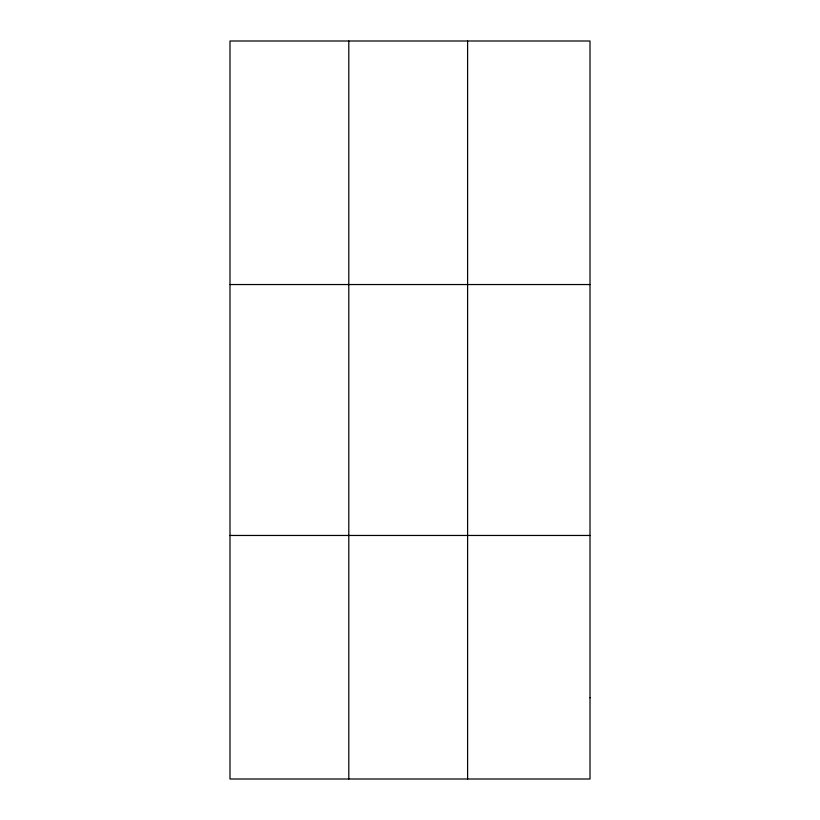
<?xml version="1.0" encoding="UTF-8"?>
<svg xmlns="http://www.w3.org/2000/svg" width="820" height="820" viewBox="0 0 820 820"><rect width="100%" height="100%" fill="white"/><g stroke="black" fill="none" stroke-linecap="round" stroke-linejoin="round"><path stroke-width="1.23" d="M348.797 779L348.797 41M467.605 779L467.605 41M229.989 284.54L590.01 284.54M229.989 535.46L590.01 535.46M590.01 697.82L590.01 779L229.989 779L229.989 41L590.01 41L590.01 697.82"/></g></svg>
